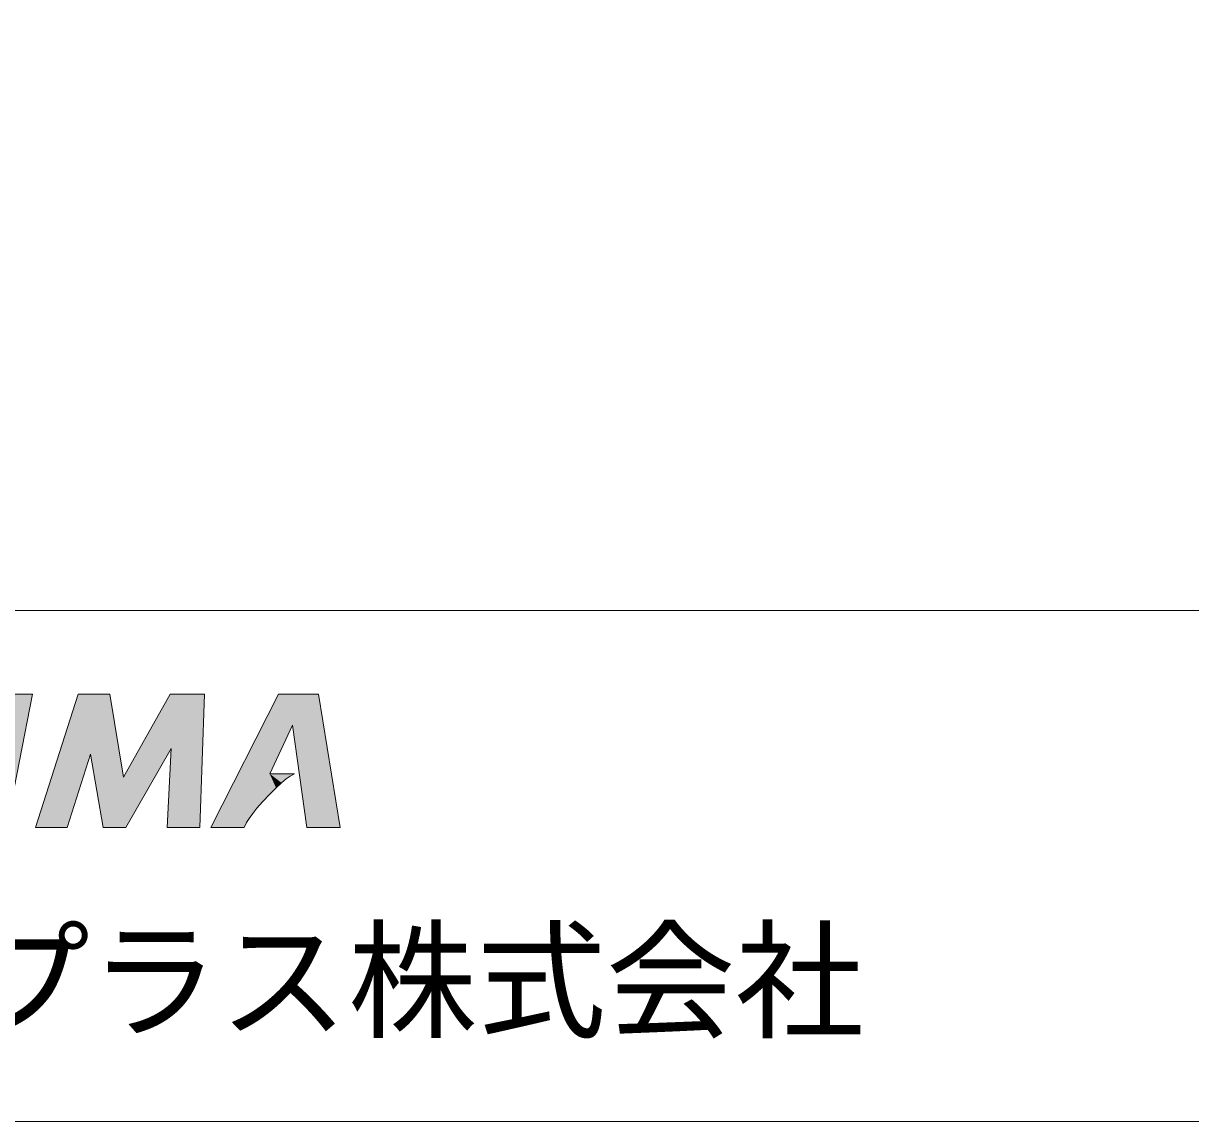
# Model space of a CAD drawing. Units: millimetres, scale not verified. Extents: x -3947 to 3947, y -2774 to 2774.
# Drawn here: x -1536 to -450, y -2774 to -1753 of the extents above; entities that cross this region are included whole.
import ezdxf
from ezdxf.enums import TextEntityAlignment as Align

# ---------------------------------------------------------------- set-up
doc = ezdxf.new("R2010")
doc.units = ezdxf.units.MM
doc.header["$LTSCALE"] = 2
doc.layers.add('0-1_WAKU', color=7, linetype='Continuous', lineweight=18)
doc.layers.add('F-0', color=7, linetype='Continuous', lineweight=18)
doc.styles.add('ＭＳ ゴシック', font='')
doc.styles.get('ＭＳ ゴシック').set_extended_font_data('MS Gothic')

msp = doc.modelspace()

# ---------------------------------------------------------------- linework, layer by layer
at = {"layer": '0-1_WAKU'}
for points in [[(-3947.066, -2773.655), (3947.434, -2773.655), (3947.434, 2774.345), (-3947.066, 2774.345)], [(-3947.066, -2773.655), (3947.434, -2773.655), (3947.434, -2298.655), (-3947.066, -2298.655)]]:
    msp.add_lwpolyline(points, close=True, dxfattribs=at)
at = {"layer": 'F-0'}
for p, q in [((-1559.661, -2376.476), (-1527.222, -2376.476)), ((-1527.222, -2376.476), (-1551.207, -2500.271)), ((-1524.486, -2500.271), (-1484.663, -2376.476)), ((-1484.663, -2376.476), (-1455.286, -2376.476)), ((-1455.286, -2376.476), (-1442.68, -2453.376)), ((-1442.68, -2453.376), (-1399.062, -2376.476)), ((-1399.062, -2376.476), (-1367.169, -2376.476)), ((-1367.169, -2376.476), (-1371.676, -2500.271)), ((-1298.302, -2376.476), (-1361.434, -2500.225)), ((-1298.302, -2376.476), (-1361.434, -2500.225)), ((-1298.302, -2376.476), (-1261.334, -2376.476)), ((-1261.334, -2376.476), (-1241.102, -2500.271)), ((-1272.041, -2500.271), (-1285.49, -2405.089)), ((-1330.441, -2500.271), (-1328.045, -2495.533)), ((-1330.441, -2500.271), (-1328.045, -2495.533)), ((-1494.982, -2500.271), (-1524.486, -2500.271)), ((-1440.328, -2500.271), (-1461.316, -2500.271)), ((-1371.676, -2500.271), (-1402.082, -2500.271)), ((-1330.441, -2500.271), (-1361.434, -2500.271)), ((-1330.441, -2500.271), (-1361.434, -2500.271)), ((-1330.441, -2500.271), (-1361.434, -2500.271)), ((-1330.509, -2500.649), (-1329.236, -2497.888)), ((-1241.102, -2500.271), (-1272.041, -2500.271))]:
    msp.add_line(p, q, dxfattribs=at)
for points in [[(-1298.302, -2376.476), (-1261.334, -2376.476), (-1241.102, -2500.271), (-1272.041, -2500.271)], [(-1285.49, -2405.089), (-1306.606, -2450.271), (-1283.422, -2450.271)], [(-1272.041, -2500.271), (-1285.49, -2405.089), (-1306.606, -2450.271), (-1283.422, -2450.271)], [(-1440.328, -2500.271), (-1398.324, -2426.978), (-1402.082, -2500.271)], [(-1494.982, -2500.271), (-1473.188, -2431.955), (-1461.316, -2500.271)], [(-1328.045, -2495.533), (-1325.636, -2491.96), (-1322.144, -2487.169), (-1318.495, -2482.439), (-1313.162, -2476.349), (-1306.504, -2469.331), (-1300.65, -2463.474), (-1295.697, -2458.683), (-1291.235, -2455.126), (-1287.459, -2452.568), (-1283.422, -2450.271)], [(-1328.045, -2495.533), (-1325.636, -2491.96), (-1322.144, -2487.169), (-1318.495, -2482.439), (-1313.162, -2476.349), (-1306.504, -2469.331), (-1300.65, -2463.474), (-1295.697, -2458.683), (-1291.235, -2455.126), (-1287.459, -2452.568), (-1283.422, -2450.271)]]:
    msp.add_lwpolyline(points, dxfattribs=at)
for points in [[(-1559.661, -2376.476), (-1583.647, -2500.271), (-1527.222, -2376.476), (-1551.207, -2500.271)], [(-1484.663, -2376.476), (-1524.486, -2500.271), (-1494.982, -2500.271)], [(-1484.663, -2376.476), (-1494.982, -2500.271), (-1473.188, -2431.955)], [(-1455.286, -2376.476), (-1484.663, -2376.476), (-1473.188, -2431.955)], [(-1455.286, -2376.476), (-1473.188, -2431.955), (-1440.328, -2500.271)], [(-1442.68, -2453.376), (-1455.286, -2376.476), (-1440.328, -2500.271)], [(-1367.169, -2376.476), (-1399.062, -2376.476), (-1442.68, -2453.376)], [(-1398.324, -2426.978), (-1367.169, -2376.476), (-1442.68, -2453.376)], [(-1402.082, -2500.271), (-1371.676, -2500.271), (-1367.169, -2376.476)], [(-1398.324, -2426.978), (-1402.082, -2500.271), (-1367.169, -2376.476)], [(-1298.302, -2376.476), (-1361.434, -2500.225), (-1330.441, -2500.271)], [(-1298.302, -2376.476), (-1330.441, -2500.271), (-1329.236, -2497.888)], [(-1298.302, -2376.476), (-1329.236, -2497.888), (-1328.045, -2495.533)], [(-1298.302, -2376.476), (-1328.045, -2495.533), (-1325.636, -2491.96)], [(-1298.302, -2376.476), (-1325.636, -2491.96), (-1322.144, -2487.169)], [(-1298.302, -2376.476), (-1322.144, -2487.169), (-1318.495, -2482.439)], [(-1298.302, -2376.476), (-1318.495, -2482.439), (-1313.162, -2476.349)], [(-1306.606, -2450.271), (-1298.302, -2376.476), (-1313.162, -2476.349)], [(-1298.302, -2376.476), (-1306.606, -2450.271), (-1285.49, -2405.089)], [(-1285.49, -2405.089), (-1261.334, -2376.476), (-1298.302, -2376.476)], [(-1285.49, -2405.089), (-1272.041, -2500.271), (-1261.334, -2376.476)], [(-1272.041, -2500.271), (-1241.102, -2500.271), (-1261.334, -2376.476)], [(-1442.68, -2453.376), (-1440.328, -2500.271), (-1398.324, -2426.978)], [(-1473.188, -2431.955), (-1461.316, -2500.271), (-1440.328, -2500.271)], [(-1306.606, -2450.271), (-1313.162, -2476.349), (-1306.504, -2469.331)], [(-1287.459, -2452.568), (-1283.422, -2450.271), (-1306.606, -2450.271)], [(-1306.606, -2450.271), (-1306.504, -2469.331), (-1300.65, -2463.474)], [(-1306.606, -2450.271), (-1300.65, -2463.474), (-1295.697, -2458.683)], [(-1306.606, -2450.271), (-1295.697, -2458.683), (-1291.235, -2455.126)], [(-1306.606, -2450.271), (-1291.235, -2455.126), (-1287.459, -2452.568)]]:
    msp.add_solid(points, dxfattribs=at)

# ---------------------------------------------------------------- texts
at = {"layer": 'F-0', "style": 'ＭＳ ゴシック'}
msp.add_text('田島緑化プラス株式会社', height=87.98, dxfattribs=at).set_placement((-2073.871, -2712.895), align=Align.BOTTOM_LEFT)

doc.saveas('drawing.dxf')
